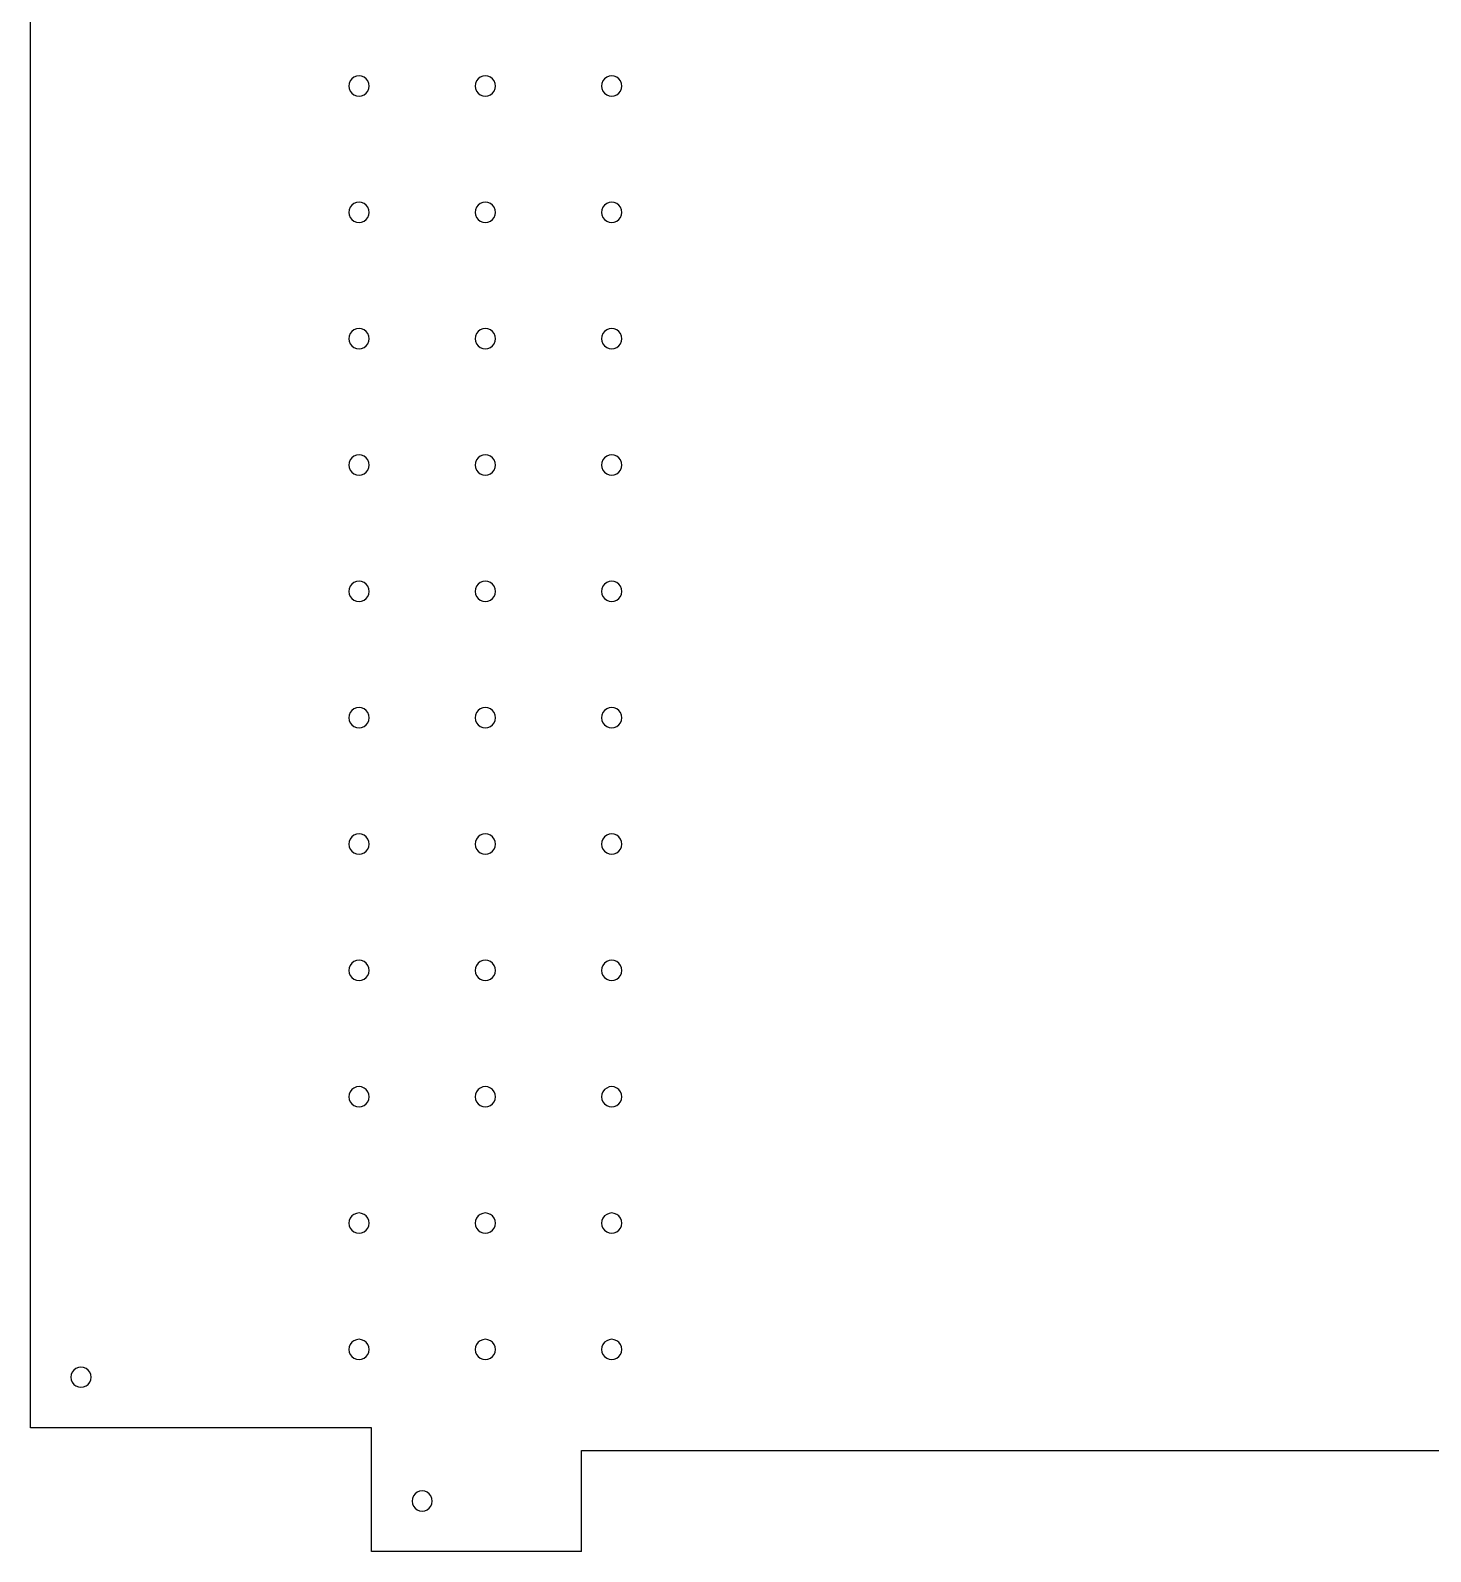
# Model space of a CAD drawing. Header units: metres. Extents: x 6112 to 6666, y 701 to 1303.
# Drawn here: x 6112.2 to 6389.2, y 701.1 to 1002.1 of the extents above; entities that cross this region are included whole.
import ezdxf

# ---------------------------------------------------------------- set-up
doc = ezdxf.new("R2010")
doc.units = ezdxf.units.M

msp = doc.modelspace()

# ---------------------------------------------------------------- linework, layer by layer
at = {"layer": 'GROUP0'}
for p, q in [((6112.24, 725.57, 0), (6112.24, 1247.57, 0)), ((6175.3, 991.59, 0), (6175.24, 991.07, 0)), ((6175.24, 991.07, 0), (6175.3, 990.55, 0)), ((6175.5, 992.07, 0), (6175.3, 991.59, 0)), ((6175.3, 990.55, 0), (6175.5, 990.07, 0)), ((6175.82, 992.48, 0), (6175.5, 992.07, 0)), ((6176.24, 992.8, 0), (6175.82, 992.48, 0)), ((6176.72, 993, 0), (6176.24, 992.8, 0)), ((6177.24, 993.07, 0), (6176.72, 993, 0)), ((6177.75, 993, 0), (6177.24, 993.07, 0)), ((6178.24, 992.8, 0), (6177.75, 993, 0)), ((6178.65, 992.48, 0), (6178.24, 992.8, 0)), ((6178.97, 992.07, 0), (6178.65, 992.48, 0)), ((6179.17, 991.59, 0), (6178.97, 992.07, 0)), ((6178.97, 990.07, 0), (6179.17, 990.55, 0)), ((6179.24, 991.07, 0), (6179.17, 991.59, 0)), ((6179.17, 990.55, 0), (6179.24, 991.07, 0)), ((6200.3, 991.59, 0), (6200.24, 991.07, 0)), ((6200.24, 991.07, 0), (6200.3, 990.55, 0)), ((6200.5, 992.07, 0), (6200.3, 991.59, 0)), ((6200.3, 990.55, 0), (6200.5, 990.07, 0)), ((6200.82, 992.48, 0), (6200.5, 992.07, 0)), ((6201.24, 992.8, 0), (6200.82, 992.48, 0)), ((6201.72, 993, 0), (6201.24, 992.8, 0)), ((6202.24, 993.07, 0), (6201.72, 993, 0)), ((6202.75, 993, 0), (6202.24, 993.07, 0)), ((6203.24, 992.8, 0), (6202.75, 993, 0)), ((6203.65, 992.48, 0), (6203.24, 992.8, 0)), ((6203.97, 992.07, 0), (6203.65, 992.48, 0)), ((6204.17, 991.59, 0), (6203.97, 992.07, 0)), ((6203.97, 990.07, 0), (6204.17, 990.55, 0)), ((6204.24, 991.07, 0), (6204.17, 991.59, 0)), ((6204.17, 990.55, 0), (6204.24, 991.07, 0)), ((6225.3, 991.59, 0), (6225.24, 991.07, 0)), ((6225.24, 991.07, 0), (6225.3, 990.55, 0)), ((6225.5, 992.07, 0), (6225.3, 991.59, 0)), ((6225.3, 990.55, 0), (6225.5, 990.07, 0)), ((6225.82, 992.48, 0), (6225.5, 992.07, 0)), ((6226.24, 992.8, 0), (6225.82, 992.48, 0)), ((6226.72, 993, 0), (6226.24, 992.8, 0)), ((6227.24, 993.07, 0), (6226.72, 993, 0)), ((6227.75, 993, 0), (6227.24, 993.07, 0)), ((6228.24, 992.8, 0), (6227.75, 993, 0)), ((6228.65, 992.48, 0), (6228.24, 992.8, 0)), ((6228.97, 992.07, 0), (6228.65, 992.48, 0)), ((6229.17, 991.59, 0), (6228.97, 992.07, 0)), ((6228.97, 990.07, 0), (6229.17, 990.55, 0)), ((6229.24, 991.07, 0), (6229.17, 991.59, 0)), ((6229.17, 990.55, 0), (6229.24, 991.07, 0)), ((6175.5, 990.07, 0), (6175.82, 989.66, 0)), ((6175.82, 989.66, 0), (6176.24, 989.34, 0)), ((6176.24, 989.34, 0), (6176.72, 989.14, 0)), ((6176.72, 989.14, 0), (6177.24, 989.07, 0)), ((6177.24, 989.07, 0), (6177.75, 989.14, 0)), ((6177.75, 989.14, 0), (6178.24, 989.34, 0)), ((6178.24, 989.34, 0), (6178.65, 989.66, 0)), ((6178.65, 989.66, 0), (6178.97, 990.07, 0)), ((6200.5, 990.07, 0), (6200.82, 989.66, 0)), ((6200.82, 989.66, 0), (6201.24, 989.34, 0)), ((6201.24, 989.34, 0), (6201.72, 989.14, 0)), ((6201.72, 989.14, 0), (6202.24, 989.07, 0)), ((6202.24, 989.07, 0), (6202.75, 989.14, 0)), ((6202.75, 989.14, 0), (6203.24, 989.34, 0)), ((6203.24, 989.34, 0), (6203.65, 989.66, 0)), ((6203.65, 989.66, 0), (6203.97, 990.07, 0)), ((6225.5, 990.07, 0), (6225.82, 989.66, 0)), ((6225.82, 989.66, 0), (6226.24, 989.34, 0)), ((6226.24, 989.34, 0), (6226.72, 989.14, 0)), ((6226.72, 989.14, 0), (6227.24, 989.07, 0)), ((6227.24, 989.07, 0), (6227.75, 989.14, 0)), ((6227.75, 989.14, 0), (6228.24, 989.34, 0)), ((6228.24, 989.34, 0), (6228.65, 989.66, 0)), ((6228.65, 989.66, 0), (6228.97, 990.07, 0)), ((6175.3, 966.59, 0), (6175.24, 966.07, 0)), ((6175.5, 967.07, 0), (6175.3, 966.59, 0)), ((6175.82, 967.48, 0), (6175.5, 967.07, 0)), ((6176.24, 967.8, 0), (6175.82, 967.48, 0)), ((6176.72, 968, 0), (6176.24, 967.8, 0)), ((6177.24, 968.07, 0), (6176.72, 968, 0)), ((6177.75, 968, 0), (6177.24, 968.07, 0)), ((6178.24, 967.8, 0), (6177.75, 968, 0)), ((6178.65, 967.48, 0), (6178.24, 967.8, 0)), ((6178.97, 967.07, 0), (6178.65, 967.48, 0)), ((6179.17, 966.59, 0), (6178.97, 967.07, 0)), ((6179.24, 966.07, 0), (6179.17, 966.59, 0)), ((6200.3, 966.59, 0), (6200.24, 966.07, 0)), ((6200.5, 967.07, 0), (6200.3, 966.59, 0)), ((6200.82, 967.48, 0), (6200.5, 967.07, 0)), ((6201.24, 967.8, 0), (6200.82, 967.48, 0)), ((6201.72, 968, 0), (6201.24, 967.8, 0)), ((6202.24, 968.07, 0), (6201.72, 968, 0)), ((6202.75, 968, 0), (6202.24, 968.07, 0)), ((6203.24, 967.8, 0), (6202.75, 968, 0)), ((6203.65, 967.48, 0), (6203.24, 967.8, 0)), ((6203.97, 967.07, 0), (6203.65, 967.48, 0)), ((6204.17, 966.59, 0), (6203.97, 967.07, 0)), ((6204.24, 966.07, 0), (6204.17, 966.59, 0)), ((6225.3, 966.59, 0), (6225.24, 966.07, 0)), ((6225.5, 967.07, 0), (6225.3, 966.59, 0)), ((6225.82, 967.48, 0), (6225.5, 967.07, 0)), ((6226.24, 967.8, 0), (6225.82, 967.48, 0)), ((6226.72, 968, 0), (6226.24, 967.8, 0)), ((6227.24, 968.07, 0), (6226.72, 968, 0)), ((6227.75, 968, 0), (6227.24, 968.07, 0)), ((6228.24, 967.8, 0), (6227.75, 968, 0)), ((6228.65, 967.48, 0), (6228.24, 967.8, 0)), ((6228.97, 967.07, 0), (6228.65, 967.48, 0)), ((6229.17, 966.59, 0), (6228.97, 967.07, 0)), ((6229.24, 966.07, 0), (6229.17, 966.59, 0)), ((6175.24, 966.07, 0), (6175.3, 965.55, 0)), ((6175.3, 965.55, 0), (6175.5, 965.07, 0)), ((6175.5, 965.07, 0), (6175.82, 964.66, 0)), ((6175.82, 964.66, 0), (6176.24, 964.34, 0)), ((6176.24, 964.34, 0), (6176.72, 964.14, 0)), ((6176.72, 964.14, 0), (6177.24, 964.07, 0)), ((6177.24, 964.07, 0), (6177.75, 964.14, 0)), ((6177.75, 964.14, 0), (6178.24, 964.34, 0)), ((6178.24, 964.34, 0), (6178.65, 964.66, 0)), ((6178.65, 964.66, 0), (6178.97, 965.07, 0)), ((6178.97, 965.07, 0), (6179.17, 965.55, 0)), ((6179.17, 965.55, 0), (6179.24, 966.07, 0)), ((6200.24, 966.07, 0), (6200.3, 965.55, 0)), ((6200.3, 965.55, 0), (6200.5, 965.07, 0)), ((6200.5, 965.07, 0), (6200.82, 964.66, 0)), ((6200.82, 964.66, 0), (6201.24, 964.34, 0)), ((6201.24, 964.34, 0), (6201.72, 964.14, 0)), ((6201.72, 964.14, 0), (6202.24, 964.07, 0)), ((6202.24, 964.07, 0), (6202.75, 964.14, 0)), ((6202.75, 964.14, 0), (6203.24, 964.34, 0)), ((6203.24, 964.34, 0), (6203.65, 964.66, 0)), ((6203.65, 964.66, 0), (6203.97, 965.07, 0)), ((6203.97, 965.07, 0), (6204.17, 965.55, 0)), ((6204.17, 965.55, 0), (6204.24, 966.07, 0)), ((6225.24, 966.07, 0), (6225.3, 965.55, 0)), ((6225.3, 965.55, 0), (6225.5, 965.07, 0)), ((6225.5, 965.07, 0), (6225.82, 964.66, 0)), ((6225.82, 964.66, 0), (6226.24, 964.34, 0)), ((6226.24, 964.34, 0), (6226.72, 964.14, 0)), ((6226.72, 964.14, 0), (6227.24, 964.07, 0)), ((6227.24, 964.07, 0), (6227.75, 964.14, 0)), ((6227.75, 964.14, 0), (6228.24, 964.34, 0)), ((6228.24, 964.34, 0), (6228.65, 964.66, 0)), ((6228.65, 964.66, 0), (6228.97, 965.07, 0)), ((6228.97, 965.07, 0), (6229.17, 965.55, 0)), ((6229.17, 965.55, 0), (6229.24, 966.07, 0)), ((6175.82, 942.48, 0), (6175.5, 942.07, 0)), ((6176.24, 942.8, 0), (6175.82, 942.48, 0)), ((6176.72, 943, 0), (6176.24, 942.8, 0)), ((6177.24, 943.07, 0), (6176.72, 943, 0)), ((6177.75, 943, 0), (6177.24, 943.07, 0)), ((6178.24, 942.8, 0), (6177.75, 943, 0)), ((6178.65, 942.48, 0), (6178.24, 942.8, 0)), ((6178.97, 942.07, 0), (6178.65, 942.48, 0)), ((6200.82, 942.48, 0), (6200.5, 942.07, 0)), ((6201.24, 942.8, 0), (6200.82, 942.48, 0)), ((6201.72, 943, 0), (6201.24, 942.8, 0)), ((6202.24, 943.07, 0), (6201.72, 943, 0)), ((6202.75, 943, 0), (6202.24, 943.07, 0)), ((6203.24, 942.8, 0), (6202.75, 943, 0)), ((6203.65, 942.48, 0), (6203.24, 942.8, 0)), ((6203.97, 942.07, 0), (6203.65, 942.48, 0)), ((6225.82, 942.48, 0), (6225.5, 942.07, 0)), ((6226.24, 942.8, 0), (6225.82, 942.48, 0)), ((6226.72, 943, 0), (6226.24, 942.8, 0)), ((6227.24, 943.07, 0), (6226.72, 943, 0)), ((6227.75, 943, 0), (6227.24, 943.07, 0)), ((6228.24, 942.8, 0), (6227.75, 943, 0)), ((6228.65, 942.48, 0), (6228.24, 942.8, 0)), ((6228.97, 942.07, 0), (6228.65, 942.48, 0)), ((6175.3, 941.59, 0), (6175.24, 941.07, 0)), ((6175.24, 941.07, 0), (6175.3, 940.55, 0)), ((6175.5, 942.07, 0), (6175.3, 941.59, 0)), ((6175.3, 940.55, 0), (6175.5, 940.07, 0)), ((6175.5, 940.07, 0), (6175.82, 939.66, 0)), ((6175.82, 939.66, 0), (6176.24, 939.34, 0)), ((6176.24, 939.34, 0), (6176.72, 939.14, 0)), ((6176.72, 939.14, 0), (6177.24, 939.07, 0)), ((6177.24, 939.07, 0), (6177.75, 939.14, 0)), ((6177.75, 939.14, 0), (6178.24, 939.34, 0)), ((6178.24, 939.34, 0), (6178.65, 939.66, 0)), ((6178.65, 939.66, 0), (6178.97, 940.07, 0)), ((6179.17, 941.59, 0), (6178.97, 942.07, 0)), ((6178.97, 940.07, 0), (6179.17, 940.55, 0)), ((6179.24, 941.07, 0), (6179.17, 941.59, 0)), ((6179.17, 940.55, 0), (6179.24, 941.07, 0)), ((6200.3, 941.59, 0), (6200.24, 941.07, 0)), ((6200.24, 941.07, 0), (6200.3, 940.55, 0)), ((6200.5, 942.07, 0), (6200.3, 941.59, 0)), ((6200.3, 940.55, 0), (6200.5, 940.07, 0)), ((6200.5, 940.07, 0), (6200.82, 939.66, 0)), ((6200.82, 939.66, 0), (6201.24, 939.34, 0)), ((6201.24, 939.34, 0), (6201.72, 939.14, 0)), ((6201.72, 939.14, 0), (6202.24, 939.07, 0)), ((6202.24, 939.07, 0), (6202.75, 939.14, 0)), ((6202.75, 939.14, 0), (6203.24, 939.34, 0)), ((6203.24, 939.34, 0), (6203.65, 939.66, 0)), ((6203.65, 939.66, 0), (6203.97, 940.07, 0)), ((6204.17, 941.59, 0), (6203.97, 942.07, 0)), ((6203.97, 940.07, 0), (6204.17, 940.55, 0)), ((6204.24, 941.07, 0), (6204.17, 941.59, 0)), ((6204.17, 940.55, 0), (6204.24, 941.07, 0)), ((6225.3, 941.59, 0), (6225.24, 941.07, 0)), ((6225.24, 941.07, 0), (6225.3, 940.55, 0)), ((6225.5, 942.07, 0), (6225.3, 941.59, 0)), ((6225.3, 940.55, 0), (6225.5, 940.07, 0)), ((6225.5, 940.07, 0), (6225.82, 939.66, 0)), ((6225.82, 939.66, 0), (6226.24, 939.34, 0)), ((6226.24, 939.34, 0), (6226.72, 939.14, 0)), ((6226.72, 939.14, 0), (6227.24, 939.07, 0)), ((6227.24, 939.07, 0), (6227.75, 939.14, 0)), ((6227.75, 939.14, 0), (6228.24, 939.34, 0)), ((6228.24, 939.34, 0), (6228.65, 939.66, 0)), ((6228.65, 939.66, 0), (6228.97, 940.07, 0)), ((6229.17, 941.59, 0), (6228.97, 942.07, 0)), ((6228.97, 940.07, 0), (6229.17, 940.55, 0)), ((6229.24, 941.07, 0), (6229.17, 941.59, 0)), ((6229.17, 940.55, 0), (6229.24, 941.07, 0)), ((6177.24, 918.07, 0), (6176.72, 918, 0)), ((6177.75, 918, 0), (6177.24, 918.07, 0)), ((6202.24, 918.07, 0), (6201.72, 918, 0)), ((6202.75, 918, 0), (6202.24, 918.07, 0)), ((6227.24, 918.07, 0), (6226.72, 918, 0)), ((6227.75, 918, 0), (6227.24, 918.07, 0)), ((6175.3, 916.59, 0), (6175.24, 916.07, 0)), ((6175.24, 916.07, 0), (6175.3, 915.55, 0)), ((6175.5, 917.07, 0), (6175.3, 916.59, 0)), ((6175.3, 915.55, 0), (6175.5, 915.07, 0)), ((6175.82, 917.48, 0), (6175.5, 917.07, 0)), ((6175.5, 915.07, 0), (6175.82, 914.66, 0)), ((6176.24, 917.8, 0), (6175.82, 917.48, 0)), ((6176.72, 918, 0), (6176.24, 917.8, 0)), ((6178.24, 917.8, 0), (6177.75, 918, 0)), ((6178.65, 917.48, 0), (6178.24, 917.8, 0)), ((6178.97, 917.07, 0), (6178.65, 917.48, 0)), ((6178.65, 914.66, 0), (6178.97, 915.07, 0)), ((6179.17, 916.59, 0), (6178.97, 917.07, 0)), ((6178.97, 915.07, 0), (6179.17, 915.55, 0)), ((6179.24, 916.07, 0), (6179.17, 916.59, 0)), ((6179.17, 915.55, 0), (6179.24, 916.07, 0)), ((6200.3, 916.59, 0), (6200.24, 916.07, 0)), ((6200.24, 916.07, 0), (6200.3, 915.55, 0)), ((6200.5, 917.07, 0), (6200.3, 916.59, 0)), ((6200.3, 915.55, 0), (6200.5, 915.07, 0)), ((6200.82, 917.48, 0), (6200.5, 917.07, 0)), ((6200.5, 915.07, 0), (6200.82, 914.66, 0)), ((6201.24, 917.8, 0), (6200.82, 917.48, 0)), ((6201.72, 918, 0), (6201.24, 917.8, 0)), ((6203.24, 917.8, 0), (6202.75, 918, 0)), ((6203.65, 917.48, 0), (6203.24, 917.8, 0)), ((6203.97, 917.07, 0), (6203.65, 917.48, 0)), ((6203.65, 914.66, 0), (6203.97, 915.07, 0)), ((6204.17, 916.59, 0), (6203.97, 917.07, 0)), ((6203.97, 915.07, 0), (6204.17, 915.55, 0)), ((6204.24, 916.07, 0), (6204.17, 916.59, 0)), ((6204.17, 915.55, 0), (6204.24, 916.07, 0)), ((6225.3, 916.59, 0), (6225.24, 916.07, 0)), ((6225.24, 916.07, 0), (6225.3, 915.55, 0)), ((6225.5, 917.07, 0), (6225.3, 916.59, 0)), ((6225.3, 915.55, 0), (6225.5, 915.07, 0)), ((6225.82, 917.48, 0), (6225.5, 917.07, 0)), ((6225.5, 915.07, 0), (6225.82, 914.66, 0)), ((6226.24, 917.8, 0), (6225.82, 917.48, 0)), ((6226.72, 918, 0), (6226.24, 917.8, 0)), ((6228.24, 917.8, 0), (6227.75, 918, 0)), ((6228.65, 917.48, 0), (6228.24, 917.8, 0)), ((6228.97, 917.07, 0), (6228.65, 917.48, 0)), ((6228.65, 914.66, 0), (6228.97, 915.07, 0)), ((6229.17, 916.59, 0), (6228.97, 917.07, 0)), ((6228.97, 915.07, 0), (6229.17, 915.55, 0)), ((6229.24, 916.07, 0), (6229.17, 916.59, 0)), ((6229.17, 915.55, 0), (6229.24, 916.07, 0)), ((6175.82, 914.66, 0), (6176.24, 914.34, 0)), ((6176.24, 914.34, 0), (6176.72, 914.14, 0)), ((6176.72, 914.14, 0), (6177.24, 914.07, 0)), ((6177.24, 914.07, 0), (6177.75, 914.14, 0)), ((6177.75, 914.14, 0), (6178.24, 914.34, 0)), ((6178.24, 914.34, 0), (6178.65, 914.66, 0)), ((6200.82, 914.66, 0), (6201.24, 914.34, 0)), ((6201.24, 914.34, 0), (6201.72, 914.14, 0)), ((6201.72, 914.14, 0), (6202.24, 914.07, 0)), ((6202.24, 914.07, 0), (6202.75, 914.14, 0)), ((6202.75, 914.14, 0), (6203.24, 914.34, 0)), ((6203.24, 914.34, 0), (6203.65, 914.66, 0)), ((6225.82, 914.66, 0), (6226.24, 914.34, 0)), ((6226.24, 914.34, 0), (6226.72, 914.14, 0)), ((6226.72, 914.14, 0), (6227.24, 914.07, 0)), ((6227.24, 914.07, 0), (6227.75, 914.14, 0)), ((6227.75, 914.14, 0), (6228.24, 914.34, 0)), ((6228.24, 914.34, 0), (6228.65, 914.66, 0)), ((6175.3, 891.59, 0), (6175.24, 891.07, 0)), ((6175.24, 891.07, 0), (6175.3, 890.55, 0)), ((6175.5, 892.07, 0), (6175.3, 891.59, 0)), ((6175.82, 892.48, 0), (6175.5, 892.07, 0)), ((6176.24, 892.8, 0), (6175.82, 892.48, 0)), ((6176.72, 893, 0), (6176.24, 892.8, 0)), ((6177.24, 893.07, 0), (6176.72, 893, 0)), ((6177.75, 893, 0), (6177.24, 893.07, 0)), ((6178.24, 892.8, 0), (6177.75, 893, 0)), ((6178.65, 892.48, 0), (6178.24, 892.8, 0)), ((6178.97, 892.07, 0), (6178.65, 892.48, 0)), ((6179.17, 891.59, 0), (6178.97, 892.07, 0)), ((6179.24, 891.07, 0), (6179.17, 891.59, 0)), ((6179.17, 890.55, 0), (6179.24, 891.07, 0)), ((6200.3, 891.59, 0), (6200.24, 891.07, 0)), ((6200.24, 891.07, 0), (6200.3, 890.55, 0)), ((6200.5, 892.07, 0), (6200.3, 891.59, 0)), ((6200.82, 892.48, 0), (6200.5, 892.07, 0)), ((6201.24, 892.8, 0), (6200.82, 892.48, 0)), ((6201.72, 893, 0), (6201.24, 892.8, 0)), ((6202.24, 893.07, 0), (6201.72, 893, 0)), ((6202.75, 893, 0), (6202.24, 893.07, 0)), ((6203.24, 892.8, 0), (6202.75, 893, 0)), ((6203.65, 892.48, 0), (6203.24, 892.8, 0)), ((6203.97, 892.07, 0), (6203.65, 892.48, 0)), ((6204.17, 891.59, 0), (6203.97, 892.07, 0)), ((6204.24, 891.07, 0), (6204.17, 891.59, 0)), ((6204.17, 890.55, 0), (6204.24, 891.07, 0)), ((6225.3, 891.59, 0), (6225.24, 891.07, 0)), ((6225.24, 891.07, 0), (6225.3, 890.55, 0)), ((6225.5, 892.07, 0), (6225.3, 891.59, 0)), ((6225.82, 892.48, 0), (6225.5, 892.07, 0)), ((6226.24, 892.8, 0), (6225.82, 892.48, 0)), ((6226.72, 893, 0), (6226.24, 892.8, 0)), ((6227.24, 893.07, 0), (6226.72, 893, 0)), ((6227.75, 893, 0), (6227.24, 893.07, 0)), ((6228.24, 892.8, 0), (6227.75, 893, 0)), ((6228.65, 892.48, 0), (6228.24, 892.8, 0)), ((6228.97, 892.07, 0), (6228.65, 892.48, 0)), ((6229.17, 891.59, 0), (6228.97, 892.07, 0)), ((6229.24, 891.07, 0), (6229.17, 891.59, 0)), ((6229.17, 890.55, 0), (6229.24, 891.07, 0)), ((6175.3, 890.55, 0), (6175.5, 890.07, 0)), ((6175.5, 890.07, 0), (6175.82, 889.66, 0)), ((6175.82, 889.66, 0), (6176.24, 889.34, 0)), ((6176.24, 889.34, 0), (6176.72, 889.14, 0)), ((6176.72, 889.14, 0), (6177.24, 889.07, 0)), ((6177.24, 889.07, 0), (6177.75, 889.14, 0)), ((6177.75, 889.14, 0), (6178.24, 889.34, 0)), ((6178.24, 889.34, 0), (6178.65, 889.66, 0)), ((6178.65, 889.66, 0), (6178.97, 890.07, 0)), ((6178.97, 890.07, 0), (6179.17, 890.55, 0)), ((6200.3, 890.55, 0), (6200.5, 890.07, 0)), ((6200.5, 890.07, 0), (6200.82, 889.66, 0)), ((6200.82, 889.66, 0), (6201.24, 889.34, 0)), ((6201.24, 889.34, 0), (6201.72, 889.14, 0)), ((6201.72, 889.14, 0), (6202.24, 889.07, 0)), ((6202.24, 889.07, 0), (6202.75, 889.14, 0)), ((6202.75, 889.14, 0), (6203.24, 889.34, 0)), ((6203.24, 889.34, 0), (6203.65, 889.66, 0)), ((6203.65, 889.66, 0), (6203.97, 890.07, 0)), ((6203.97, 890.07, 0), (6204.17, 890.55, 0)), ((6225.3, 890.55, 0), (6225.5, 890.07, 0)), ((6225.5, 890.07, 0), (6225.82, 889.66, 0)), ((6225.82, 889.66, 0), (6226.24, 889.34, 0)), ((6226.24, 889.34, 0), (6226.72, 889.14, 0)), ((6226.72, 889.14, 0), (6227.24, 889.07, 0)), ((6227.24, 889.07, 0), (6227.75, 889.14, 0)), ((6227.75, 889.14, 0), (6228.24, 889.34, 0)), ((6228.24, 889.34, 0), (6228.65, 889.66, 0)), ((6228.65, 889.66, 0), (6228.97, 890.07, 0)), ((6228.97, 890.07, 0), (6229.17, 890.55, 0)), ((6175.5, 867.07, 0), (6175.3, 866.59, 0)), ((6175.82, 867.48, 0), (6175.5, 867.07, 0)), ((6176.24, 867.8, 0), (6175.82, 867.48, 0)), ((6176.72, 868, 0), (6176.24, 867.8, 0)), ((6177.24, 868.07, 0), (6176.72, 868, 0)), ((6177.75, 868, 0), (6177.24, 868.07, 0)), ((6178.24, 867.8, 0), (6177.75, 868, 0)), ((6178.65, 867.48, 0), (6178.24, 867.8, 0)), ((6178.97, 867.07, 0), (6178.65, 867.48, 0)), ((6179.17, 866.59, 0), (6178.97, 867.07, 0)), ((6200.5, 867.07, 0), (6200.3, 866.59, 0)), ((6200.82, 867.48, 0), (6200.5, 867.07, 0)), ((6201.24, 867.8, 0), (6200.82, 867.48, 0)), ((6201.72, 868, 0), (6201.24, 867.8, 0)), ((6202.24, 868.07, 0), (6201.72, 868, 0)), ((6202.75, 868, 0), (6202.24, 868.07, 0)), ((6203.24, 867.8, 0), (6202.75, 868, 0)), ((6203.65, 867.48, 0), (6203.24, 867.8, 0)), ((6203.97, 867.07, 0), (6203.65, 867.48, 0)), ((6204.17, 866.59, 0), (6203.97, 867.07, 0)), ((6225.5, 867.07, 0), (6225.3, 866.59, 0)), ((6225.82, 867.48, 0), (6225.5, 867.07, 0)), ((6226.24, 867.8, 0), (6225.82, 867.48, 0)), ((6226.72, 868, 0), (6226.24, 867.8, 0)), ((6227.24, 868.07, 0), (6226.72, 868, 0)), ((6227.75, 868, 0), (6227.24, 868.07, 0)), ((6228.24, 867.8, 0), (6227.75, 868, 0)), ((6228.65, 867.48, 0), (6228.24, 867.8, 0)), ((6228.97, 867.07, 0), (6228.65, 867.48, 0)), ((6229.17, 866.59, 0), (6228.97, 867.07, 0)), ((6175.3, 866.59, 0), (6175.24, 866.07, 0)), ((6175.24, 866.07, 0), (6175.3, 865.55, 0)), ((6175.3, 865.55, 0), (6175.5, 865.07, 0)), ((6175.5, 865.07, 0), (6175.82, 864.66, 0)), ((6175.82, 864.66, 0), (6176.24, 864.34, 0)), ((6176.24, 864.34, 0), (6176.72, 864.14, 0)), ((6176.72, 864.14, 0), (6177.24, 864.07, 0)), ((6177.24, 864.07, 0), (6177.75, 864.14, 0)), ((6177.75, 864.14, 0), (6178.24, 864.34, 0)), ((6178.24, 864.34, 0), (6178.65, 864.66, 0)), ((6178.65, 864.66, 0), (6178.97, 865.07, 0)), ((6178.97, 865.07, 0), (6179.17, 865.55, 0)), ((6179.24, 866.07, 0), (6179.17, 866.59, 0)), ((6179.17, 865.55, 0), (6179.24, 866.07, 0)), ((6200.3, 866.59, 0), (6200.24, 866.07, 0)), ((6200.24, 866.07, 0), (6200.3, 865.55, 0)), ((6200.3, 865.55, 0), (6200.5, 865.07, 0)), ((6200.5, 865.07, 0), (6200.82, 864.66, 0)), ((6200.82, 864.66, 0), (6201.24, 864.34, 0)), ((6201.24, 864.34, 0), (6201.72, 864.14, 0)), ((6201.72, 864.14, 0), (6202.24, 864.07, 0)), ((6202.24, 864.07, 0), (6202.75, 864.14, 0)), ((6202.75, 864.14, 0), (6203.24, 864.34, 0)), ((6203.24, 864.34, 0), (6203.65, 864.66, 0)), ((6203.65, 864.66, 0), (6203.97, 865.07, 0)), ((6203.97, 865.07, 0), (6204.17, 865.55, 0)), ((6204.24, 866.07, 0), (6204.17, 866.59, 0)), ((6204.17, 865.55, 0), (6204.24, 866.07, 0)), ((6225.3, 866.59, 0), (6225.24, 866.07, 0)), ((6225.24, 866.07, 0), (6225.3, 865.55, 0)), ((6225.3, 865.55, 0), (6225.5, 865.07, 0)), ((6225.5, 865.07, 0), (6225.82, 864.66, 0)), ((6225.82, 864.66, 0), (6226.24, 864.34, 0)), ((6226.24, 864.34, 0), (6226.72, 864.14, 0)), ((6226.72, 864.14, 0), (6227.24, 864.07, 0)), ((6227.24, 864.07, 0), (6227.75, 864.14, 0)), ((6227.75, 864.14, 0), (6228.24, 864.34, 0)), ((6228.24, 864.34, 0), (6228.65, 864.66, 0)), ((6228.65, 864.66, 0), (6228.97, 865.07, 0)), ((6228.97, 865.07, 0), (6229.17, 865.55, 0)), ((6229.24, 866.07, 0), (6229.17, 866.59, 0)), ((6229.17, 865.55, 0), (6229.24, 866.07, 0)), ((6176.24, 842.8, 0), (6175.82, 842.48, 0)), ((6176.72, 843, 0), (6176.24, 842.8, 0)), ((6177.24, 843.07, 0), (6176.72, 843, 0)), ((6177.75, 843, 0), (6177.24, 843.07, 0)), ((6178.24, 842.8, 0), (6177.75, 843, 0)), ((6178.65, 842.48, 0), (6178.24, 842.8, 0)), ((6201.24, 842.8, 0), (6200.82, 842.48, 0)), ((6201.72, 843, 0), (6201.24, 842.8, 0)), ((6202.24, 843.07, 0), (6201.72, 843, 0)), ((6202.75, 843, 0), (6202.24, 843.07, 0)), ((6203.24, 842.8, 0), (6202.75, 843, 0)), ((6203.65, 842.48, 0), (6203.24, 842.8, 0)), ((6226.24, 842.8, 0), (6225.82, 842.48, 0)), ((6226.72, 843, 0), (6226.24, 842.8, 0)), ((6227.24, 843.07, 0), (6226.72, 843, 0)), ((6227.75, 843, 0), (6227.24, 843.07, 0)), ((6228.24, 842.8, 0), (6227.75, 843, 0)), ((6228.65, 842.48, 0), (6228.24, 842.8, 0)), ((6175.3, 841.59, 0), (6175.24, 841.07, 0)), ((6175.24, 841.07, 0), (6175.3, 840.55, 0)), ((6175.5, 842.07, 0), (6175.3, 841.59, 0)), ((6175.3, 840.55, 0), (6175.5, 840.07, 0)), ((6175.82, 842.48, 0), (6175.5, 842.07, 0)), ((6175.5, 840.07, 0), (6175.82, 839.66, 0)), ((6178.97, 842.07, 0), (6178.65, 842.48, 0)), ((6178.65, 839.66, 0), (6178.97, 840.07, 0)), ((6179.17, 841.59, 0), (6178.97, 842.07, 0)), ((6178.97, 840.07, 0), (6179.17, 840.55, 0)), ((6179.24, 841.07, 0), (6179.17, 841.59, 0)), ((6179.17, 840.55, 0), (6179.24, 841.07, 0)), ((6200.3, 841.59, 0), (6200.24, 841.07, 0)), ((6200.24, 841.07, 0), (6200.3, 840.55, 0)), ((6200.5, 842.07, 0), (6200.3, 841.59, 0)), ((6200.3, 840.55, 0), (6200.5, 840.07, 0)), ((6200.82, 842.48, 0), (6200.5, 842.07, 0)), ((6200.5, 840.07, 0), (6200.82, 839.66, 0)), ((6203.97, 842.07, 0), (6203.65, 842.48, 0)), ((6203.65, 839.66, 0), (6203.97, 840.07, 0)), ((6204.17, 841.59, 0), (6203.97, 842.07, 0)), ((6203.97, 840.07, 0), (6204.17, 840.55, 0)), ((6204.24, 841.07, 0), (6204.17, 841.59, 0)), ((6204.17, 840.55, 0), (6204.24, 841.07, 0)), ((6225.3, 841.59, 0), (6225.24, 841.07, 0)), ((6225.24, 841.07, 0), (6225.3, 840.55, 0)), ((6225.5, 842.07, 0), (6225.3, 841.59, 0)), ((6225.3, 840.55, 0), (6225.5, 840.07, 0)), ((6225.82, 842.48, 0), (6225.5, 842.07, 0)), ((6225.5, 840.07, 0), (6225.82, 839.66, 0)), ((6228.97, 842.07, 0), (6228.65, 842.48, 0)), ((6228.65, 839.66, 0), (6228.97, 840.07, 0)), ((6229.17, 841.59, 0), (6228.97, 842.07, 0)), ((6228.97, 840.07, 0), (6229.17, 840.55, 0)), ((6229.24, 841.07, 0), (6229.17, 841.59, 0)), ((6229.17, 840.55, 0), (6229.24, 841.07, 0)), ((6175.82, 839.66, 0), (6176.24, 839.34, 0)), ((6176.24, 839.34, 0), (6176.72, 839.14, 0)), ((6176.72, 839.14, 0), (6177.24, 839.07, 0)), ((6177.24, 839.07, 0), (6177.75, 839.14, 0)), ((6177.75, 839.14, 0), (6178.24, 839.34, 0)), ((6178.24, 839.34, 0), (6178.65, 839.66, 0)), ((6200.82, 839.66, 0), (6201.24, 839.34, 0)), ((6201.24, 839.34, 0), (6201.72, 839.14, 0)), ((6201.72, 839.14, 0), (6202.24, 839.07, 0)), ((6202.24, 839.07, 0), (6202.75, 839.14, 0)), ((6202.75, 839.14, 0), (6203.24, 839.34, 0)), ((6203.24, 839.34, 0), (6203.65, 839.66, 0)), ((6225.82, 839.66, 0), (6226.24, 839.34, 0)), ((6226.24, 839.34, 0), (6226.72, 839.14, 0)), ((6226.72, 839.14, 0), (6227.24, 839.07, 0)), ((6227.24, 839.07, 0), (6227.75, 839.14, 0)), ((6227.75, 839.14, 0), (6228.24, 839.34, 0)), ((6228.24, 839.34, 0), (6228.65, 839.66, 0)), ((6175.3, 816.59, 0), (6175.24, 816.07, 0)), ((6175.24, 816.07, 0), (6175.3, 815.55, 0)), ((6175.5, 817.07, 0), (6175.3, 816.59, 0)), ((6175.82, 817.48, 0), (6175.5, 817.07, 0)), ((6176.24, 817.8, 0), (6175.82, 817.48, 0)), ((6176.72, 818, 0), (6176.24, 817.8, 0)), ((6177.24, 818.07, 0), (6176.72, 818, 0)), ((6177.75, 818, 0), (6177.24, 818.07, 0)), ((6178.24, 817.8, 0), (6177.75, 818, 0)), ((6178.65, 817.48, 0), (6178.24, 817.8, 0)), ((6178.97, 817.07, 0), (6178.65, 817.48, 0)), ((6179.17, 816.59, 0), (6178.97, 817.07, 0)), ((6179.24, 816.07, 0), (6179.17, 816.59, 0)), ((6179.17, 815.55, 0), (6179.24, 816.07, 0)), ((6200.3, 816.59, 0), (6200.24, 816.07, 0)), ((6200.24, 816.07, 0), (6200.3, 815.55, 0)), ((6200.5, 817.07, 0), (6200.3, 816.59, 0)), ((6200.82, 817.48, 0), (6200.5, 817.07, 0)), ((6201.24, 817.8, 0), (6200.82, 817.48, 0)), ((6201.72, 818, 0), (6201.24, 817.8, 0)), ((6202.24, 818.07, 0), (6201.72, 818, 0)), ((6202.75, 818, 0), (6202.24, 818.07, 0)), ((6203.24, 817.8, 0), (6202.75, 818, 0)), ((6203.65, 817.48, 0), (6203.24, 817.8, 0)), ((6203.97, 817.07, 0), (6203.65, 817.48, 0)), ((6204.17, 816.59, 0), (6203.97, 817.07, 0)), ((6204.24, 816.07, 0), (6204.17, 816.59, 0)), ((6204.17, 815.55, 0), (6204.24, 816.07, 0)), ((6225.3, 816.59, 0), (6225.24, 816.07, 0)), ((6225.24, 816.07, 0), (6225.3, 815.55, 0)), ((6225.5, 817.07, 0), (6225.3, 816.59, 0)), ((6225.82, 817.48, 0), (6225.5, 817.07, 0)), ((6226.24, 817.8, 0), (6225.82, 817.48, 0)), ((6226.72, 818, 0), (6226.24, 817.8, 0)), ((6227.24, 818.07, 0), (6226.72, 818, 0)), ((6227.75, 818, 0), (6227.24, 818.07, 0)), ((6228.24, 817.8, 0), (6227.75, 818, 0)), ((6228.65, 817.48, 0), (6228.24, 817.8, 0)), ((6228.97, 817.07, 0), (6228.65, 817.48, 0)), ((6229.17, 816.59, 0), (6228.97, 817.07, 0)), ((6229.24, 816.07, 0), (6229.17, 816.59, 0)), ((6229.17, 815.55, 0), (6229.24, 816.07, 0)), ((6175.3, 815.55, 0), (6175.5, 815.07, 0)), ((6175.5, 815.07, 0), (6175.82, 814.66, 0)), ((6175.82, 814.66, 0), (6176.24, 814.34, 0)), ((6176.24, 814.34, 0), (6176.72, 814.14, 0)), ((6176.72, 814.14, 0), (6177.24, 814.07, 0)), ((6177.24, 814.07, 0), (6177.75, 814.14, 0)), ((6177.75, 814.14, 0), (6178.24, 814.34, 0)), ((6178.24, 814.34, 0), (6178.65, 814.66, 0)), ((6178.65, 814.66, 0), (6178.97, 815.07, 0)), ((6178.97, 815.07, 0), (6179.17, 815.55, 0)), ((6200.3, 815.55, 0), (6200.5, 815.07, 0)), ((6200.5, 815.07, 0), (6200.82, 814.66, 0)), ((6200.82, 814.66, 0), (6201.24, 814.34, 0)), ((6201.24, 814.34, 0), (6201.72, 814.14, 0)), ((6201.72, 814.14, 0), (6202.24, 814.07, 0)), ((6202.24, 814.07, 0), (6202.75, 814.14, 0)), ((6202.75, 814.14, 0), (6203.24, 814.34, 0)), ((6203.24, 814.34, 0), (6203.65, 814.66, 0)), ((6203.65, 814.66, 0), (6203.97, 815.07, 0)), ((6203.97, 815.07, 0), (6204.17, 815.55, 0)), ((6225.3, 815.55, 0), (6225.5, 815.07, 0)), ((6225.5, 815.07, 0), (6225.82, 814.66, 0)), ((6225.82, 814.66, 0), (6226.24, 814.34, 0)), ((6226.24, 814.34, 0), (6226.72, 814.14, 0)), ((6226.72, 814.14, 0), (6227.24, 814.07, 0)), ((6227.24, 814.07, 0), (6227.75, 814.14, 0)), ((6227.75, 814.14, 0), (6228.24, 814.34, 0)), ((6228.24, 814.34, 0), (6228.65, 814.66, 0)), ((6228.65, 814.66, 0), (6228.97, 815.07, 0)), ((6228.97, 815.07, 0), (6229.17, 815.55, 0)), ((6175.5, 792.07, 0), (6175.3, 791.59, 0)), ((6175.82, 792.48, 0), (6175.5, 792.07, 0)), ((6176.24, 792.8, 0), (6175.82, 792.48, 0)), ((6176.72, 793, 0), (6176.24, 792.8, 0)), ((6177.24, 793.07, 0), (6176.72, 793, 0)), ((6177.75, 793, 0), (6177.24, 793.07, 0)), ((6178.24, 792.8, 0), (6177.75, 793, 0)), ((6178.65, 792.48, 0), (6178.24, 792.8, 0)), ((6178.97, 792.07, 0), (6178.65, 792.48, 0)), ((6179.17, 791.59, 0), (6178.97, 792.07, 0)), ((6200.5, 792.07, 0), (6200.3, 791.59, 0)), ((6200.82, 792.48, 0), (6200.5, 792.07, 0)), ((6201.24, 792.8, 0), (6200.82, 792.48, 0)), ((6201.72, 793, 0), (6201.24, 792.8, 0)), ((6202.24, 793.07, 0), (6201.72, 793, 0)), ((6202.75, 793, 0), (6202.24, 793.07, 0)), ((6203.24, 792.8, 0), (6202.75, 793, 0)), ((6203.65, 792.48, 0), (6203.24, 792.8, 0)), ((6203.97, 792.07, 0), (6203.65, 792.48, 0)), ((6204.17, 791.59, 0), (6203.97, 792.07, 0)), ((6225.5, 792.07, 0), (6225.3, 791.59, 0)), ((6225.82, 792.48, 0), (6225.5, 792.07, 0)), ((6226.24, 792.8, 0), (6225.82, 792.48, 0)), ((6226.72, 793, 0), (6226.24, 792.8, 0)), ((6227.24, 793.07, 0), (6226.72, 793, 0)), ((6227.75, 793, 0), (6227.24, 793.07, 0)), ((6228.24, 792.8, 0), (6227.75, 793, 0)), ((6228.65, 792.48, 0), (6228.24, 792.8, 0)), ((6228.97, 792.07, 0), (6228.65, 792.48, 0)), ((6229.17, 791.59, 0), (6228.97, 792.07, 0)), ((6175.3, 791.59, 0), (6175.24, 791.07, 0)), ((6175.24, 791.07, 0), (6175.3, 790.55, 0)), ((6175.3, 790.55, 0), (6175.5, 790.07, 0)), ((6175.5, 790.07, 0), (6175.82, 789.66, 0)), ((6175.82, 789.66, 0), (6176.24, 789.34, 0)), ((6176.24, 789.34, 0), (6176.72, 789.14, 0)), ((6176.72, 789.14, 0), (6177.24, 789.07, 0)), ((6177.24, 789.07, 0), (6177.75, 789.14, 0)), ((6177.75, 789.14, 0), (6178.24, 789.34, 0)), ((6178.24, 789.34, 0), (6178.65, 789.66, 0)), ((6178.65, 789.66, 0), (6178.97, 790.07, 0)), ((6178.97, 790.07, 0), (6179.17, 790.55, 0)), ((6179.24, 791.07, 0), (6179.17, 791.59, 0)), ((6179.17, 790.55, 0), (6179.24, 791.07, 0)), ((6200.3, 791.59, 0), (6200.24, 791.07, 0)), ((6200.24, 791.07, 0), (6200.3, 790.55, 0)), ((6200.3, 790.55, 0), (6200.5, 790.07, 0)), ((6200.5, 790.07, 0), (6200.82, 789.66, 0)), ((6200.82, 789.66, 0), (6201.24, 789.34, 0)), ((6201.24, 789.34, 0), (6201.72, 789.14, 0)), ((6201.72, 789.14, 0), (6202.24, 789.07, 0)), ((6202.24, 789.07, 0), (6202.75, 789.14, 0)), ((6202.75, 789.14, 0), (6203.24, 789.34, 0)), ((6203.24, 789.34, 0), (6203.65, 789.66, 0)), ((6203.65, 789.66, 0), (6203.97, 790.07, 0)), ((6203.97, 790.07, 0), (6204.17, 790.55, 0)), ((6204.24, 791.07, 0), (6204.17, 791.59, 0)), ((6204.17, 790.55, 0), (6204.24, 791.07, 0)), ((6225.3, 791.59, 0), (6225.24, 791.07, 0)), ((6225.24, 791.07, 0), (6225.3, 790.55, 0)), ((6225.3, 790.55, 0), (6225.5, 790.07, 0)), ((6225.5, 790.07, 0), (6225.82, 789.66, 0)), ((6225.82, 789.66, 0), (6226.24, 789.34, 0)), ((6226.24, 789.34, 0), (6226.72, 789.14, 0)), ((6226.72, 789.14, 0), (6227.24, 789.07, 0)), ((6227.24, 789.07, 0), (6227.75, 789.14, 0)), ((6227.75, 789.14, 0), (6228.24, 789.34, 0)), ((6228.24, 789.34, 0), (6228.65, 789.66, 0)), ((6228.65, 789.66, 0), (6228.97, 790.07, 0)), ((6228.97, 790.07, 0), (6229.17, 790.55, 0)), ((6229.24, 791.07, 0), (6229.17, 791.59, 0)), ((6229.17, 790.55, 0), (6229.24, 791.07, 0)), ((6176.24, 767.8, 0), (6175.82, 767.48, 0)), ((6176.72, 768, 0), (6176.24, 767.8, 0)), ((6177.24, 768.07, 0), (6176.72, 768, 0)), ((6177.75, 768, 0), (6177.24, 768.07, 0)), ((6178.24, 767.8, 0), (6177.75, 768, 0)), ((6178.65, 767.48, 0), (6178.24, 767.8, 0)), ((6201.24, 767.8, 0), (6200.82, 767.48, 0)), ((6201.72, 768, 0), (6201.24, 767.8, 0)), ((6202.24, 768.07, 0), (6201.72, 768, 0)), ((6202.75, 768, 0), (6202.24, 768.07, 0)), ((6203.24, 767.8, 0), (6202.75, 768, 0)), ((6203.65, 767.48, 0), (6203.24, 767.8, 0)), ((6226.24, 767.8, 0), (6225.82, 767.48, 0)), ((6226.72, 768, 0), (6226.24, 767.8, 0)), ((6227.24, 768.07, 0), (6226.72, 768, 0)), ((6227.75, 768, 0), (6227.24, 768.07, 0)), ((6228.24, 767.8, 0), (6227.75, 768, 0)), ((6228.65, 767.48, 0), (6228.24, 767.8, 0)), ((6175.3, 766.59, 0), (6175.24, 766.07, 0)), ((6175.24, 766.07, 0), (6175.3, 765.55, 0)), ((6175.5, 767.07, 0), (6175.3, 766.59, 0)), ((6175.3, 765.55, 0), (6175.5, 765.07, 0)), ((6175.82, 767.48, 0), (6175.5, 767.07, 0)), ((6175.5, 765.07, 0), (6175.82, 764.66, 0)), ((6175.82, 764.66, 0), (6176.24, 764.34, 0)), ((6178.24, 764.34, 0), (6178.65, 764.66, 0)), ((6178.97, 767.07, 0), (6178.65, 767.48, 0)), ((6178.65, 764.66, 0), (6178.97, 765.07, 0)), ((6179.17, 766.59, 0), (6178.97, 767.07, 0)), ((6178.97, 765.07, 0), (6179.17, 765.55, 0)), ((6179.24, 766.07, 0), (6179.17, 766.59, 0)), ((6179.17, 765.55, 0), (6179.24, 766.07, 0)), ((6200.3, 766.59, 0), (6200.24, 766.07, 0)), ((6200.24, 766.07, 0), (6200.3, 765.55, 0)), ((6200.5, 767.07, 0), (6200.3, 766.59, 0)), ((6200.3, 765.55, 0), (6200.5, 765.07, 0)), ((6200.82, 767.48, 0), (6200.5, 767.07, 0)), ((6200.5, 765.07, 0), (6200.82, 764.66, 0)), ((6200.82, 764.66, 0), (6201.24, 764.34, 0)), ((6203.24, 764.34, 0), (6203.65, 764.66, 0)), ((6203.97, 767.07, 0), (6203.65, 767.48, 0)), ((6203.65, 764.66, 0), (6203.97, 765.07, 0)), ((6204.17, 766.59, 0), (6203.97, 767.07, 0)), ((6203.97, 765.07, 0), (6204.17, 765.55, 0)), ((6204.24, 766.07, 0), (6204.17, 766.59, 0)), ((6204.17, 765.55, 0), (6204.24, 766.07, 0)), ((6225.3, 766.59, 0), (6225.24, 766.07, 0)), ((6225.24, 766.07, 0), (6225.3, 765.55, 0)), ((6225.5, 767.07, 0), (6225.3, 766.59, 0)), ((6225.3, 765.55, 0), (6225.5, 765.07, 0)), ((6225.82, 767.48, 0), (6225.5, 767.07, 0)), ((6225.5, 765.07, 0), (6225.82, 764.66, 0)), ((6225.82, 764.66, 0), (6226.24, 764.34, 0)), ((6228.24, 764.34, 0), (6228.65, 764.66, 0)), ((6228.97, 767.07, 0), (6228.65, 767.48, 0)), ((6228.65, 764.66, 0), (6228.97, 765.07, 0)), ((6229.17, 766.59, 0), (6228.97, 767.07, 0)), ((6228.97, 765.07, 0), (6229.17, 765.55, 0)), ((6229.24, 766.07, 0), (6229.17, 766.59, 0)), ((6229.17, 765.55, 0), (6229.24, 766.07, 0)), ((6176.24, 764.34, 0), (6176.72, 764.14, 0)), ((6176.72, 764.14, 0), (6177.24, 764.07, 0)), ((6177.24, 764.07, 0), (6177.75, 764.14, 0)), ((6177.75, 764.14, 0), (6178.24, 764.34, 0)), ((6201.24, 764.34, 0), (6201.72, 764.14, 0)), ((6201.72, 764.14, 0), (6202.24, 764.07, 0)), ((6202.24, 764.07, 0), (6202.75, 764.14, 0)), ((6202.75, 764.14, 0), (6203.24, 764.34, 0)), ((6226.24, 764.34, 0), (6226.72, 764.14, 0)), ((6226.72, 764.14, 0), (6227.24, 764.07, 0)), ((6227.24, 764.07, 0), (6227.75, 764.14, 0)), ((6227.75, 764.14, 0), (6228.24, 764.34, 0)), ((6175.3, 741.59, 0), (6175.24, 741.07, 0)), ((6175.24, 741.07, 0), (6175.3, 740.55, 0)), ((6175.5, 742.07, 0), (6175.3, 741.59, 0)), ((6175.3, 740.55, 0), (6175.5, 740.07, 0)), ((6175.82, 742.48, 0), (6175.5, 742.07, 0)), ((6176.24, 742.8, 0), (6175.82, 742.48, 0)), ((6176.72, 743, 0), (6176.24, 742.8, 0)), ((6177.24, 743.07, 0), (6176.72, 743, 0)), ((6177.75, 743, 0), (6177.24, 743.07, 0)), ((6178.24, 742.8, 0), (6177.75, 743, 0)), ((6178.65, 742.48, 0), (6178.24, 742.8, 0)), ((6178.97, 742.07, 0), (6178.65, 742.48, 0)), ((6179.17, 741.59, 0), (6178.97, 742.07, 0)), ((6178.97, 740.07, 0), (6179.17, 740.55, 0)), ((6179.24, 741.07, 0), (6179.17, 741.59, 0)), ((6179.17, 740.55, 0), (6179.24, 741.07, 0)), ((6200.3, 741.59, 0), (6200.24, 741.07, 0)), ((6200.24, 741.07, 0), (6200.3, 740.55, 0)), ((6200.5, 742.07, 0), (6200.3, 741.59, 0)), ((6200.3, 740.55, 0), (6200.5, 740.07, 0)), ((6200.82, 742.48, 0), (6200.5, 742.07, 0)), ((6201.24, 742.8, 0), (6200.82, 742.48, 0)), ((6201.72, 743, 0), (6201.24, 742.8, 0)), ((6202.24, 743.07, 0), (6201.72, 743, 0)), ((6202.75, 743, 0), (6202.24, 743.07, 0)), ((6203.24, 742.8, 0), (6202.75, 743, 0)), ((6203.65, 742.48, 0), (6203.24, 742.8, 0)), ((6203.97, 742.07, 0), (6203.65, 742.48, 0)), ((6204.17, 741.59, 0), (6203.97, 742.07, 0)), ((6203.97, 740.07, 0), (6204.17, 740.55, 0)), ((6204.24, 741.07, 0), (6204.17, 741.59, 0)), ((6204.17, 740.55, 0), (6204.24, 741.07, 0)), ((6225.3, 741.59, 0), (6225.24, 741.07, 0)), ((6225.24, 741.07, 0), (6225.3, 740.55, 0)), ((6225.5, 742.07, 0), (6225.3, 741.59, 0)), ((6225.3, 740.55, 0), (6225.5, 740.07, 0)), ((6225.82, 742.48, 0), (6225.5, 742.07, 0)), ((6226.24, 742.8, 0), (6225.82, 742.48, 0)), ((6226.72, 743, 0), (6226.24, 742.8, 0)), ((6227.24, 743.07, 0), (6226.72, 743, 0)), ((6227.75, 743, 0), (6227.24, 743.07, 0)), ((6228.24, 742.8, 0), (6227.75, 743, 0)), ((6228.65, 742.48, 0), (6228.24, 742.8, 0)), ((6228.97, 742.07, 0), (6228.65, 742.48, 0)), ((6229.17, 741.59, 0), (6228.97, 742.07, 0)), ((6228.97, 740.07, 0), (6229.17, 740.55, 0)), ((6229.24, 741.07, 0), (6229.17, 741.59, 0)), ((6229.17, 740.55, 0), (6229.24, 741.07, 0)), ((6121.72, 737.5, 0), (6121.24, 737.3, 0)), ((6122.24, 737.57, 0), (6121.72, 737.5, 0)), ((6122.75, 737.5, 0), (6122.24, 737.57, 0)), ((6123.24, 737.3, 0), (6122.75, 737.5, 0)), ((6175.5, 740.07, 0), (6175.82, 739.66, 0)), ((6175.82, 739.66, 0), (6176.24, 739.34, 0)), ((6176.24, 739.34, 0), (6176.72, 739.14, 0)), ((6176.72, 739.14, 0), (6177.24, 739.07, 0)), ((6177.24, 739.07, 0), (6177.75, 739.14, 0)), ((6177.75, 739.14, 0), (6178.24, 739.34, 0)), ((6178.24, 739.34, 0), (6178.65, 739.66, 0)), ((6178.65, 739.66, 0), (6178.97, 740.07, 0)), ((6200.5, 740.07, 0), (6200.82, 739.66, 0)), ((6200.82, 739.66, 0), (6201.24, 739.34, 0)), ((6201.24, 739.34, 0), (6201.72, 739.14, 0)), ((6201.72, 739.14, 0), (6202.24, 739.07, 0)), ((6202.24, 739.07, 0), (6202.75, 739.14, 0)), ((6202.75, 739.14, 0), (6203.24, 739.34, 0)), ((6203.24, 739.34, 0), (6203.65, 739.66, 0)), ((6203.65, 739.66, 0), (6203.97, 740.07, 0)), ((6225.5, 740.07, 0), (6225.82, 739.66, 0)), ((6225.82, 739.66, 0), (6226.24, 739.34, 0)), ((6226.24, 739.34, 0), (6226.72, 739.14, 0)), ((6226.72, 739.14, 0), (6227.24, 739.07, 0)), ((6227.24, 739.07, 0), (6227.75, 739.14, 0)), ((6227.75, 739.14, 0), (6228.24, 739.34, 0)), ((6228.24, 739.34, 0), (6228.65, 739.66, 0)), ((6228.65, 739.66, 0), (6228.97, 740.07, 0)), ((6120.3, 736.09, 0), (6120.24, 735.57, 0)), ((6120.24, 735.57, 0), (6120.3, 735.05, 0)), ((6120.5, 736.57, 0), (6120.3, 736.09, 0)), ((6120.3, 735.05, 0), (6120.5, 734.57, 0)), ((6120.82, 736.98, 0), (6120.5, 736.57, 0)), ((6120.5, 734.57, 0), (6120.82, 734.16, 0)), ((6121.24, 737.3, 0), (6120.82, 736.98, 0)), ((6123.65, 736.98, 0), (6123.24, 737.3, 0)), ((6123.97, 736.57, 0), (6123.65, 736.98, 0)), ((6123.65, 734.16, 0), (6123.97, 734.57, 0)), ((6124.17, 736.09, 0), (6123.97, 736.57, 0)), ((6123.97, 734.57, 0), (6124.17, 735.05, 0)), ((6124.24, 735.57, 0), (6124.17, 736.09, 0)), ((6124.17, 735.05, 0), (6124.24, 735.57, 0)), ((6120.82, 734.16, 0), (6121.24, 733.84, 0)), ((6121.24, 733.84, 0), (6121.72, 733.64, 0)), ((6121.72, 733.64, 0), (6122.24, 733.57, 0)), ((6122.24, 733.57, 0), (6122.75, 733.64, 0)), ((6122.75, 733.64, 0), (6123.24, 733.84, 0)), ((6123.24, 733.84, 0), (6123.65, 734.16, 0)), ((6179.74, 725.57, 0), (6112.24, 725.57, 0)), ((6179.74, 701.07, 0), (6179.74, 725.57, 0)), ((6221.23, 701.07), (6221.24, 721.07, 0)), ((6221.24, 721.07, 0), (6557.24, 721.07, 0)), ((6187.8, 711.59, 0), (6187.74, 711.07, 0)), ((6187.74, 711.07, 0), (6187.8, 710.55, 0)), ((6188, 712.07, 0), (6187.8, 711.59, 0)), ((6187.8, 710.55, 0), (6188, 710.07, 0)), ((6188.32, 712.48, 0), (6188, 712.07, 0)), ((6188.74, 712.8, 0), (6188.32, 712.48, 0)), ((6189.22, 713, 0), (6188.74, 712.8, 0)), ((6189.74, 713.07, 0), (6189.22, 713, 0)), ((6190.25, 713, 0), (6189.74, 713.07, 0)), ((6190.74, 712.8, 0), (6190.25, 713, 0)), ((6191.15, 712.48, 0), (6190.74, 712.8, 0)), ((6191.47, 712.07, 0), (6191.15, 712.48, 0)), ((6191.67, 711.59, 0), (6191.47, 712.07, 0)), ((6191.47, 710.07, 0), (6191.67, 710.55, 0)), ((6191.74, 711.07, 0), (6191.67, 711.59, 0)), ((6191.67, 710.55, 0), (6191.74, 711.07, 0)), ((6188, 710.07, 0), (6188.32, 709.66, 0)), ((6188.32, 709.66, 0), (6188.74, 709.34, 0)), ((6188.74, 709.34, 0), (6189.22, 709.14, 0)), ((6189.22, 709.14, 0), (6189.74, 709.07, 0)), ((6189.74, 709.07, 0), (6190.25, 709.14, 0)), ((6190.25, 709.14, 0), (6190.74, 709.34, 0)), ((6190.74, 709.34, 0), (6191.15, 709.66, 0)), ((6191.15, 709.66, 0), (6191.47, 710.07, 0)), ((6221.23, 701.07), (6179.74, 701.07, 0))]:
    msp.add_line(p, q, dxfattribs=at)

doc.saveas('drawing.dxf')
